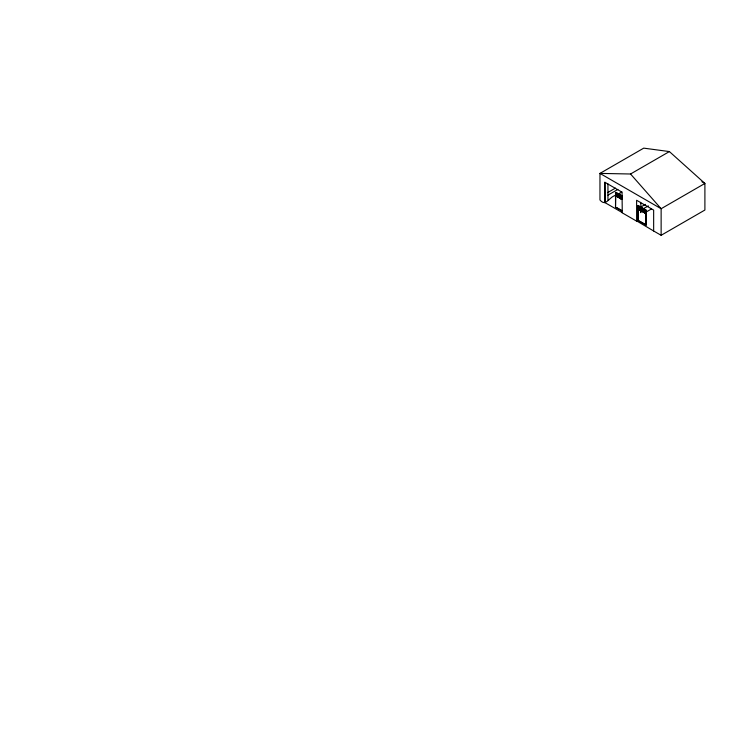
<?xml version="1.0" encoding="UTF-8"?>
<svg xmlns="http://www.w3.org/2000/svg" width="742" height="742" viewBox="0 0 742 742"><rect width="100%" height="100%" fill="white"/><g stroke="black" fill="none" stroke-linecap="round" stroke-linejoin="round"><path stroke-width="1.11" d="M615.888 195.387C609.432 196.148 606.103 207.5 599.963 199.988L599.963 173.405L643.731 148.14L669.386 151.572L704.9 183.45L704.9 210.032L661.131 235.297L653.656 230.994L653.656 210.097L636.617 200.266L636.617 221.153L637.814 220.467L646.199 224.974L646.199 210.246L638.111 205.571L637.814 220.467M640.541 207.194L645.41 204.356M604.878 182.272L605.11 202.696L622.269 212.602L622.037 192.178L604.878 182.272L604.878 202.826M701.895 181.716L704.9 183.45L661.131 208.725L599.963 173.405L630.542 173.999L669.386 151.572M607.559 192.66L615.433 188.106M607.948 195.155L617.863 189.423M621.759 210.83L615.517 207.222L615.517 192.493L622.102 195.962M615.572 192.697C616.491 192.271 616.611 197.001 616.036 196.046M616.101 192.67L615.517 192.67M616.333 192.799L616.268 196.176M616.797 193.068L616.732 196.445L616.565 192.939M616.964 196.574L617.492 196.547L616.964 196.574L617.261 193.337L617.427 196.843L617.956 196.815M617.492 193.467L616.964 193.504M617.659 193.903L617.659 196.982M617.891 194.042C618.958 193.133 616.611 197.558 618.42 197.075M617.863 194.246L621.833 191.955M615.572 195.777L616.101 195.74L615.517 195.74M618.355 197.381L618.884 197.344L618.355 197.381L618.652 194.144L618.819 197.65L619.347 197.613M618.884 194.274L618.355 194.311M619.116 194.404L619.051 197.78M616.5 196.305L616.732 196.445M619.282 194.84C620.349 193.94 618.003 198.364 619.811 197.882M619.746 198.188C620.173 189.154 621.249 198.133 620.21 198.448M620.275 195.081L619.746 195.109M620.507 195.211L620.442 198.587M620.674 198.717L621.202 198.689L620.674 198.717L620.971 195.48L621.137 198.986L621.666 198.958M621.202 195.61L620.674 195.647M621.369 196.046L621.369 199.125M621.601 196.185C622.677 195.276 620.321 199.7 622.13 199.218M615.517 207.222L615.804 192.326M637.879 205.942C638.927 205.07 638.936 209.875 637.814 208.975M638.398 205.905L637.814 205.905M638.343 206.211C640.773 209.698 636.562 211.016 638.862 206.174M638.806 206.471C639.279 205.692 639.279 210.385 638.806 209.55M639.27 206.74C640.337 205.84 637.981 210.264 639.789 209.782M639.734 207.009C640.8 206.1 638.445 210.533 640.253 210.051M640.198 207.278C641.264 206.369 638.908 210.793 640.717 210.32M637.879 209.012L638.398 208.975M641.181 207.51C640.021 217.081 641.747 211.999 640.624 202.353M638.343 209.281L638.862 209.244M641.125 207.816C642.192 206.907 639.836 211.331 641.644 210.858M641.589 208.085C642.655 207.176 640.3 211.6 642.108 211.118M642.053 208.354C644.483 211.841 640.272 213.158 642.572 208.316M642.516 208.613C642.989 207.834 642.989 212.527 642.516 211.693M643.499 211.924L642.98 211.962L642.98 208.882L648.397 205.905M642.98 208.882L643.268 208.715M640.661 210.617L641.181 210.589M643.444 209.151C644.51 208.242 642.164 212.676 643.963 212.193M643.908 209.42C644.974 208.511 642.628 212.935 644.427 212.462M644.371 209.689C646.801 213.177 642.591 214.494 644.891 209.652M642.053 211.424L642.572 211.387M644.844 209.967C645.911 209.059 643.564 213.483 645.373 213M645.308 210.227C646.375 209.327 644.028 213.752 645.837 213.269M637.814 205.738L646.199 210.246M644.371 212.759L644.891 212.731M645.419 212.444L651.374 209.003M653.656 230.994L636.849 221.023M615.517 192.493L621.815 196.129M616.695 207.575L622.056 210.663M639.01 220.819L646.199 224.974M622.037 212.731L636.617 221.153M630.542 173.999L661.131 208.725L661.131 235.297M645.911 210.413L645.911 225.141M645.54 210.366L645.54 213.436M645.141 209.791L645.076 213.167M644.659 209.522L644.603 212.898M644.139 209.55L644.139 212.629M643.676 209.29L643.676 212.36M643.212 209.021L643.212 212.091M642.804 208.446L642.748 211.822M642.34 208.177L642.284 211.553M641.821 208.214L641.821 211.285M641.413 207.649L641.357 211.025M640.949 207.38L640.893 210.756M640.429 207.408L640.429 210.487M639.966 207.148L639.966 210.218M639.502 206.879L639.502 209.949M639.094 206.304L639.038 209.68M638.63 206.035L638.574 209.411M638.111 205.571L638.111 220.3M621.833 196.315L621.833 199.394M620.971 195.48L620.906 198.856M620.043 194.942L619.978 198.318M619.514 194.979L619.514 198.049M618.652 194.144L618.587 197.511M618.123 194.172L618.123 197.251M617.261 193.337L617.196 196.713M607.948 183.914L607.948 199.978"/></g></svg>
